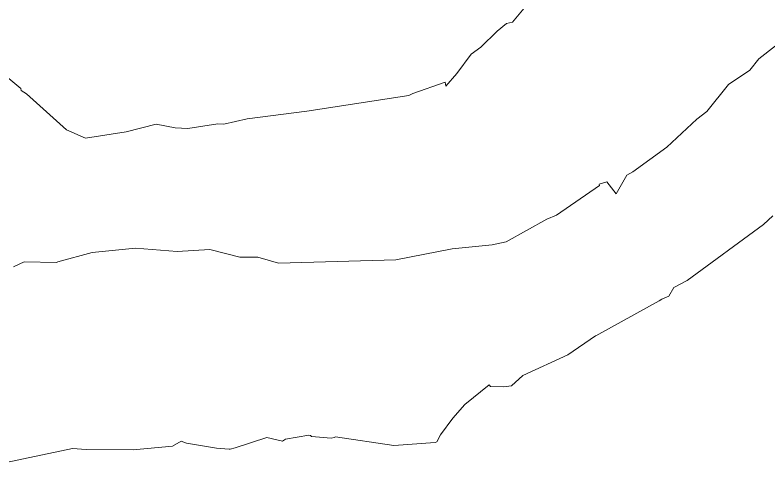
# Model space of a CAD drawing. Header units: metres. Extents: x 809241 to 811075, y 9156873 to 9158251.
# Drawn here: x 810242.5 to 810320.5, y 9157099.3 to 9157146.6 of the extents above; entities that cross this region are included whole.
import ezdxf

# ---------------------------------------------------------------- set-up
doc = ezdxf.new("R2010")
doc.units = ezdxf.units.M
doc.layers.add('C-TOPO-MAJR', color=9, linetype='Continuous')

msp = doc.modelspace()

# ---------------------------------------------------------------- linework, layer by layer
at = {"layer": 'C-TOPO-MAJR', "color": 9, "linetype": 'Continuous', "lineweight": 5}
for points, elevation in [([(810237.26, 9157143.825), (810243.099, 9157138.976), (810243.157, 9157138.764), (810243.703, 9157138.44), (810247.836, 9157134.699), (810249.796, 9157133.844), (810254.011, 9157134.478), (810257.122, 9157135.293), (810259.083, 9157134.895), (810260.38, 9157134.855), (810263.486, 9157135.322), (810264.106, 9157135.29), (810266.512, 9157135.832), (810272.684, 9157136.642), (810283.252, 9157138.24), (810283.667, 9157138.466), (810287.004, 9157139.634), (810287.089, 9157139.214), (810288.225, 9157140.533), (810289.699, 9157142.52), (810290.678, 9157143.256), (810292.376, 9157144.898), (810293.343, 9157145.699), (810293.97, 9157145.837), (810295.873, 9157148.139)], 2580), ([(810242.359, 9157120.508), (810243.446, 9157121.043), (810246.81, 9157120.969), (810246.947, 9157121.045), (810250.491, 9157122.018), (810254.973, 9157122.457), (810259.3, 9157122.126), (810262.678, 9157122.303), (810265.762, 9157121.526), (810267.619, 9157121.532), (810269.765, 9157120.894), (810281.894, 9157121.264), (810287.723, 9157122.39), (810291.855, 9157122.791), (810293.323, 9157123.105), (810297.518, 9157125.449), (810298.525, 9157125.855), (810302.978, 9157128.924), (810302.921, 9157129.063), (810303.715, 9157129.315), (810304.682, 9157128.068), (810305.793, 9157130.007), (810306.417, 9157130.339), (810309.917, 9157132.91), (810313.029, 9157135.789), (810314.081, 9157136.608), (810316.299, 9157139.376), (810318.505, 9157140.873), (810319.438, 9157142.057), (810324.008, 9157145.614)], 2590), ([(810236.986, 9157099.302), (810248.455, 9157101.737), (810249.872, 9157101.627), (810254.718, 9157101.592), (810258.8, 9157101.963), (810259.685, 9157102.483), (810260.238, 9157102.285), (810263.339, 9157101.765), (810264.674, 9157101.655), (810264.759, 9157101.66), (810265.287, 9157101.78), (810268.555, 9157102.853), (810270.176, 9157102.478), (810270.495, 9157102.707), (810272.892, 9157103.091), (810273.07, 9157103.06), (810273.193, 9157102.969), (810275.228, 9157102.806), (810275.513, 9157102.881), (810275.647, 9157102.944), (810281.688, 9157102.036), (810285.965, 9157102.351), (810286.16, 9157102.424), (810286.523, 9157103.14), (810287.807, 9157104.849), (810289.048, 9157106.264), (810291.542, 9157108.309), (810291.711, 9157108.13), (810293.07, 9157108.111), (810293.866, 9157108.205), (810295.026, 9157109.296), (810299.687, 9157111.419), (810302.564, 9157113.374), (810302.583, 9157113.383), (810309.147, 9157116.999), (810309.403, 9157117.186), (810310.138, 9157117.5), (810310.642, 9157118.38), (810312.047, 9157119.126), (810319.924, 9157124.913), (810320.891, 9157125.808)], 2600)]:
    msp.add_lwpolyline(points, dxfattribs=dict(at, elevation=elevation))

doc.saveas('drawing.dxf')
